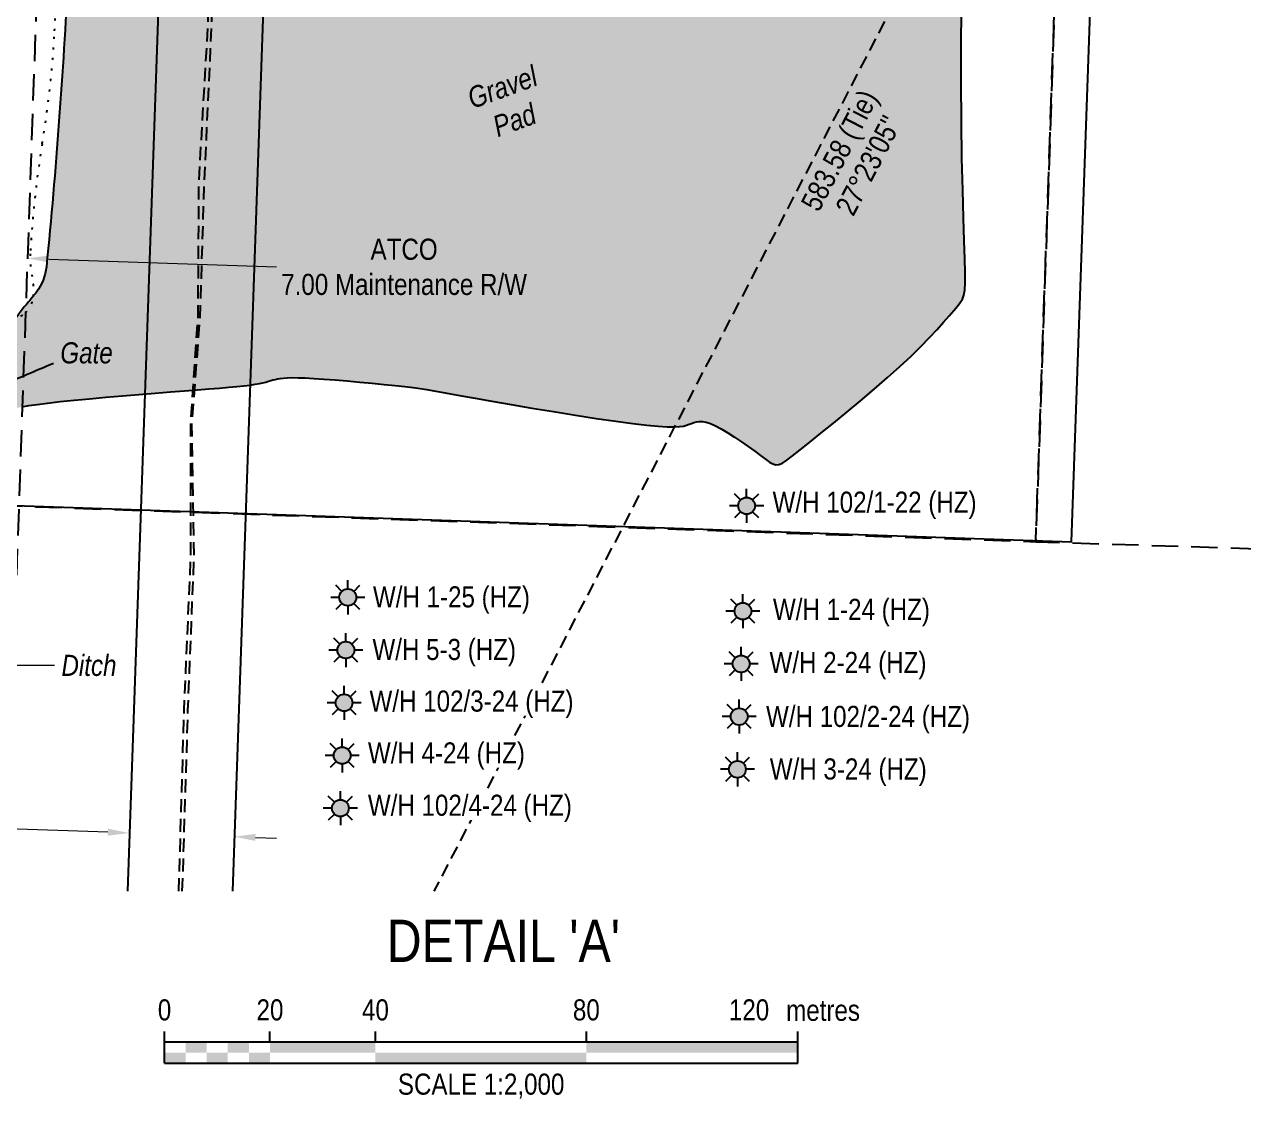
# Model space of a CAD drawing. Extents: x 338216 to 346362, y 6125251 to 6136161.
# Drawn here: x 345386 to 345964, y 6125251 to 6125760 of the extents above; entities that cross this region are included whole.
import ezdxf
from ezdxf.enums import TextEntityAlignment as Align

# ---------------------------------------------------------------- set-up
doc = ezdxf.new("R2010")
doc.units = 0
doc.header["$LTSCALE"] = 5
doc.header["$PDSIZE"] = 0.5
for name, pattern in [('foc-ACCESSROAD', [3.75, 2.5, -1.25]), ('foc-FLOWLINE', [3.75, 2.5, -1.25]), ('foc-TIELINE', [1.875, 1.25, -0.625]), ('foc-TOPO', [1, 0.2, -0.8]), ('UG_PIPE', [1.875, 1.25, -0.625])]:
    doc.linetypes.add(name, pattern=pattern)
doc.layers.get('Defpoints').update_dxf_attribs({"color": 9})
for name, color, linetype in [('AS-FENCE', 48, 'foc-FENCE'), ('AS-PIPE-UG', 44, 'UG_PIPE'), ('AS-ROADS', 254, 'Continuous'), ('C-RW', 13, 'Continuous'), ('C-WS', 13, 'foc-ACCESSROAD'), ('C-WS-S', 13, 'Continuous'), ('DETAIL-T', 7, 'Continuous'), ('F-EZE', 190, 'foc-FLOWLINE'), ('L-BD', 7, 'Continuous'), ('L-TIE', 7, 'foc-TIELINE'), ('T-GENERAL', 48, 'foc-TOPO')]:
    doc.layers.add(name, color=color, linetype=linetype)
for name, color, linetype, lineweight in [('C-RW-T', 13, 'Continuous', 9), ('C-WS-T', 13, 'Continuous', 9), ('F-EZE-T', 190, 'Continuous', 9), ('T-TEXT', 48, 'Continuous', 18)]:
    doc.layers.add(name, color=color, linetype=linetype, lineweight=lineweight)
doc.styles.add('80', font='ARIALN.TTF', dxfattribs={"height": 10})
doc.styles.add('80CG', font='ARIALN.TTF', dxfattribs={"height": 10})
doc.styles.add('80L', font='ARIALN.TTF', dxfattribs={"height": 10})
doc.styles.add('80LS', font='ARIALNI.TTF', dxfattribs={"height": 10})
doc.styles.add('foc-LtypeFont', font='ARIALN.TTF', dxfattribs={"height": 7.349999999999999})
doc.linetypes.add('foc-FENCE', pattern='A,10,-1,["X",foc-LtypeFont,S=0.2,R=0,X=-0.625,Y=-0.75],-1.239999999999999', length=12.24)
doc.dimstyles.new('Compass 5 000', dxfattribs={"dimscale": 5, "dimtxt": 9, "dimasz": 2, "dimexe": 0.2, "dimexo": 0.0625, "dimgap": 0.5, "dimtad": 0, "dimtih": 1, "dimtoh": 1, "dimzin": 0, "dimdsep": 46, "dimtxsty": '80CG', "dimcen": 0.1, "dimse1": 1, "dimse2": 1, "dimclrd": 256, "dimclrt": 256, "dimaunit": 1, "dimadec": 4, "dimazin": 0, "dimtfac": 0.06, "dimtofl": 0, "dimtmove": 0, "dimatfit": 1, "dimfxl": 0.2, "dimtolj": 1, "dimtzin": 0, "dimlwd": -1, "dimarcsym": 0})

# ---------------------------------------------------------------- blocks, each defined once
blk = doc.blocks.new('*U35')
at = {"color": 0}
for p, q in [((-150.0000000000342, 0), (-150.0000000000342, 15.00000000000273)), ((-100.0000000000232, 10.00000000000182), (-100.0000000000232, 15.00000000000273)), ((-50.00000000001134, 10.00000000000182), (-50.00000000001134, 15.00000000000273)), ((50.00000000001134, 10.00000000000182), (50.00000000001134, 15.00000000000273)), ((150.2392182250246, -2.274e-13), (150.2392182250246, 15.0000000000025)), ((-150.0000000000342, 10.00000000000182), (150.2392182250246, 10.00000000000159)), ((-150.0000000000342, 0), (150.2392182250246, -2.274e-13))]:
    blk.add_line(p, q, dxfattribs=at)
for points in [[(-140.0000000000342, 10.00000000000091), (-130.0000000000232, 10.00000000000091), (-140.0000000000342, 5), (-130.0000000000232, 5)], [(-120.0000000000342, 10.00000000000091), (-110.0000000000233, 10.00000000000091), (-120.0000000000342, 5), (-110.0000000000233, 5)], [(-100.0000000000232, 10.00000000000182), (-50.00000000001134, 10.00000000000182), (-100.0000000000232, 5.000000000000909), (-50.00000000001134, 5.000000000000909)], [(50.00000000001134, 10.00000000000182), (150.2392182250246, 10.00000000000159), (50.00000000001134, 5.000000000000909), (150.2392182250246, 5.000000000000682)], [(-150.0000000000342, 5.000000000000909), (-140.0000000000233, 5.000000000000909), (-150.0000000000342, 0), (-140.0000000000233, 0)], [(-130.0000000000342, 5.000000000000909), (-120.0000000000233, 5.000000000000909), (-130.0000000000342, 0), (-120.0000000000233, 0)], [(-110.0000000000342, 5.000000000000909), (-100.0000000000232, 5.000000000000909), (-110.0000000000342, 0), (-100.0000000000232, 0)], [(-50.00000000001134, 5.000000000000909), (50.00000000001134, 5.000000000000909), (-50.00000000001134, 0), (50.00000000001134, 0)]]:
    blk.add_solid(points, dxfattribs=at)
at = {"color": 0, "style": '80'}
blk.add_text('metres', height=10.00000000000227, dxfattribs=at).set_placement((162.2392182250246, 20.0000000000025), align=Align.CENTER)
for s, insert, char_height, attachment_point in [('0', (-150.0000000000342, 30.21145975443656), 10, 2), ('20', (-100.0000000000232, 30.21145975443656), 10, 2), ('40', (-50.00000000001134, 30.21145975443656), 10, 2), ('80', (50.00000000001134, 30.21145975443656), 10, 2), ('120', (136.6959500629242, 30.21828103683765), 10, 3), ('SCALE 1:2,000', (0.1196091124951968, -5.000000000000114), 10.00000000000227, 2)]:
    blk.add_mtext(s, dxfattribs=dict(at, insert=insert, char_height=char_height, attachment_point=attachment_point))
blk = doc.blocks.new('*D118')
at = {"layer": 'Defpoints', "color": 0, "transparency": 16777216}
for p in [(345387.9850415415, 6125649.459454433), (345363.2899233922, 6125444.966094359), (345380.806894502, 6125444.353049659)]:
    blk.add_point(p, dxfattribs=at)
at = {"layer": 'F-EZE-T', "transparency": 16777216}
for p, q in [((345360.474188827, 6125650.422256868), (345350.4803072225, 6125650.772014603)), ((345397.9789231461, 6125649.109696697), (345505.9290634164, 6125645.331745538))]:
    blk.add_line(p, q, dxfattribs=at)
for points in [[(345360.532481783, 6125652.087903803), (345360.4158958711, 6125648.756609934), (345370.4680704316, 6125650.072499133)], [(345398.037216102, 6125650.775343632), (345397.9206301902, 6125647.444049763), (345387.9850415415, 6125649.459454433)]]:
    blk.add_solid(points, dxfattribs=at)
at = {"layer": 'F-EZE-T', "transparency": 16777216, "insert": (345566.3826786961, 6125645.331745538), "char_height": 10, "attachment_point": 5, "style": '80CG'}
blk.add_mtext('\\A1;ATCO\\P7.00 Maintenance R/W', dxfattribs=at)
blk = doc.blocks.new('*D119')
at = {"layer": 'C-RW-T', "transparency": 16777216}
for p, q in [((345425.9730310061, 6125377.401213869), (345305.8416485597, 6125381.621077552)), ((345495.9080718784, 6125374.944600676), (345505.9019080263, 6125374.593546477))]:
    blk.add_line(p, q, dxfattribs=at)
for points in [[(345426.0315400392, 6125379.066853227), (345425.9145219729, 6125375.735574511), (345435.9668671539, 6125377.050159671)], [(345495.9665809115, 6125376.610240034), (345495.8495628453, 6125373.278961318), (345485.9142357306, 6125375.295654875)]]:
    blk.add_solid(points, dxfattribs=at)
at = {"layer": 'Defpoints', "color": 0, "transparency": 16777216}
for p in [(345439.2939147105, 6125471.764788524), (345489.2412832873, 6125470.010283728), (345485.9142357306, 6125375.295654875)]:
    blk.add_point(p, dxfattribs=at)
at = {"layer": 'C-RW-T', "transparency": 16777216, "insert": (345243.1199568816, 6125381.621077552), "char_height": 10, "attachment_point": 5, "style": '80CG', "bg_fill": 3, "box_fill_scale": 1.1, "bg_fill_color": 256, "bg_fill_true_color": 13158600, "bg_fill_transparency": 0}
blk.add_mtext('\\A1;CNRL\\P20.00 P/L R/W\\Pby Compass Geomatics', dxfattribs=at)
blk = doc.blocks.new('GAS')
h = blk.add_hatch(color=255)
h.dxf.hatch_style = 1
edge = h.paths.add_edge_path()
edge.add_arc((0, 0), 0.9, 0, 360)
for p, q in [((0, 0.8077887887338874), (0, 1.615577579286764)), ((-0.8077887898725749, 0), (-1.615577579628734, 0)), ((-0.5711929310346023, 0.5711929297831376), (-1.142385862069204, 1.142385861385264)), ((0.5711929310309642, 0.5711929297831376), (1.142385862065566, 1.142385861385264)), ((1.615577579625096, 0), (0.8077887898689368, 0)), ((-0.5711929310346023, -0.5711929316021271), (-1.142385862069204, -1.142385863204253)), ((0, -0.8077887905528768), (0, -1.615577581105753)), ((1.142385862065566, -1.142385863204253), (0.5711929310309642, -0.5711929316021271))]:
    blk.add_line(p, q)
blk.add_circle((0, 0), 0.8000000000000003)

msp = doc.modelspace()

# ---------------------------------------------------------------- hatches: boundary and pattern name
at = {"layer": 'AS-ROADS'}
h = msp.add_hatch(color=256, dxfattribs=at)
h.dxf.hatch_style = 1
edge = h.paths.add_edge_path()
edge.add_line((345873.6763969192, 6125895.027388918), (345915.2120747642, 6125938.536155691))
edge.add_line((345915.2120747622, 6125938.536155668), (345924.3932548376, 6125949.476523778))
edge.add_line((345924.3932548396, 6125949.476523806), (345935.8831885169, 6125959.444628512))
edge.add_line((345935.8831885171, 6125959.444628512), (345942.607723429, 6125962.645717038))
edge.add_line((345942.6077234289, 6125962.645717038), (345949.0898652208, 6125958.00526318))
edge.add_line((345949.0898652207, 6125958.005263182), (345954.5081861894, 6125954.408025648))
edge.add_line((345954.5081861893, 6125954.408025648), (345963.0065299055, 6125958.826938292))
edge.add_line((345963.0065299053, 6125958.826938292), (345957.6510902701, 6125973.938237762))
edge.add_line((345957.6510902702, 6125973.938237761), (345934.7536865547, 6125998.732305171))
edge.add_line((345934.7536865549, 6125998.73230517), (345921.6494646745, 6126014.602807298))
edge.add_line((345921.6494646726, 6126014.602807298), (345900.5087863537, 6126033.057170113))
edge.add_line((345900.5087863537, 6126033.057170084), (345878.8208493413, 6126043.647500428))
edge.add_line((345878.8208493431, 6126043.647500457), (345811.6979462316, 6126076.023224841))
edge.add_line((345811.6979462299, 6126076.023224839), (345769.8114154994, 6126093.770399475))
edge.add_line((345769.8114155012, 6126093.770399475), (345731.2634126941, 6126108.214030763))
edge.add_line((345731.2634126939, 6126108.214030762), (345674.6858597608, 6126123.497291827))
edge.add_line((345674.6858597609, 6126123.497291826), (345652.4606596464, 6126128.44011236))
edge.add_line((345652.4606596462, 6126128.44011236), (345613.3628992472, 6126131.951064251))
edge.add_line((345613.3628992458, 6126131.951064254), (345578.8531158434, 6126124.586811417))
edge.add_line((345578.8531158448, 6126124.586811417), (345556.7828474158, 6126115.375872849))
edge.add_line((345556.7828474159, 6126115.375872849), (345544.8156241923, 6126096.40673702))
edge.add_line((345544.8156241922, 6126096.406737021), (345506.754906524, 6126097.491258813))
edge.add_line((345506.7549065238, 6126097.491258816), (345443.4813865139, 6126099.332322475))
edge.add_line((345443.4813865122, 6126099.332322474), (345435.6465883772, 6126099.449061617))
edge.add_line((345435.6465883775, 6126099.449061619), (345430.3006975133, 6126099.412070271))
edge.add_line((345430.3006975148, 6126099.412070269), (345426.835100393, 6126099.243794605))
edge.add_line((345426.835100393, 6126099.243794604), (345424.6411834753, 6126098.966681047))
edge.add_line((345424.6411834755, 6126098.966681049), (345423.1103332382, 6126098.603175852))
edge.add_line((345423.110333238, 6126098.603175851), (345421.7376894459, 6126098.135399749))
edge.add_line((345421.737689446, 6126098.13539975), (345420.4334050571, 6126097.384171447))
edge.add_line((345420.4334050571, 6126097.384171447), (345419.2113863267, 6126096.129983919))
edge.add_line((345419.2113863252, 6126096.129983921), (345418.0855395112, 6126094.153330245))
edge.add_line((345418.0855395112, 6126094.153330216), (345417.0697708635, 6126091.234703566))
edge.add_line((345417.0697708649, 6126091.234703594), (345416.177986645, 6126087.15459694))
edge.add_line((345416.1779866434, 6126087.154596912), (345415.4240931077, 6126081.693503408))
edge.add_line((345415.4240931076, 6126081.693503433), (345414.8219965058, 6126074.631916023))
edge.add_line((345414.8219965079, 6126074.631915994), (345414.3767782244, 6126065.862686322))
edge.add_line((345414.3767782241, 6126065.862686349), (345414.0582201508, 6126055.728099642))
edge.add_line((345414.058220151, 6126055.728099643), (345413.9049166301, 6126048.395991147))
edge.add_line((345413.9049166281, 6126048.395991149), (345413.5264171266, 6126039.616781048))
edge.add_line((345413.5264171269, 6126039.616781047), (345413.0070166835, 6126032.540716059))
edge.add_line((345413.0070166832, 6126032.540716061), (345412.3363710632, 6126027.052420385))
edge.add_line((345412.3363710652, 6126027.052420384), (345411.5098757716, 6126022.922513902))
edge.add_line((345411.5098757716, 6126022.922513903), (345410.5229263111, 6126019.921616718))
edge.add_line((345410.5229263093, 6126019.921616719), (345409.370918189, 6126017.820348741))
edge.add_line((345409.3709181907, 6126017.820348737), (345408.0492469131, 6126016.38933007))
edge.add_line((345408.0492469114, 6126016.389330072), (345406.5533079823, 6126015.39918074))
edge.add_line((345406.5533079837, 6126015.399180738), (345404.8784969153, 6126014.620520748))
edge.add_line((345404.8784969155, 6126014.620520751), (345403.0270654896, 6126013.866040054))
edge.add_line((345403.0270654895, 6126013.866040056), (345401.0286906484, 6126013.116708287))
edge.add_line((345401.0286906483, 6126013.116708259), (345398.9199056023, 6126012.395564981))
edge.add_line((345398.9199056025, 6126012.395565008), (345396.737243576, 6126011.725649741))
edge.add_line((345396.7372435758, 6126011.725649743), (345394.5172377825, 6126011.130002153))
edge.add_line((345394.5172377828, 6126011.130002149), (345392.2964214405, 6126010.631661738))
edge.add_line((345392.2964214404, 6126010.631661738), (345390.1113277709, 6126010.25366797))
edge.add_line((345390.1113277691, 6126010.253667968), (345387.9984899907, 6126010.019060535))
edge.add_line((345387.9984899923, 6126010.019060535), (345385.9712301582, 6126009.966950202))
edge.add_line((345385.9712301582, 6126009.966950203), (345383.9500256987, 6126010.200732809))
edge.add_line((345383.9500256988, 6126010.200732808), (345381.8321428769, 6126010.839875436))
edge.add_line((345381.8321428767, 6126010.839875437), (345379.5148479583, 6126012.003845178))
edge.add_line((345379.5148479585, 6126012.003845177), (345376.8954072089, 6126013.812109114))
edge.add_line((345376.8954072089, 6126013.812109116), (345373.8710868957, 6126016.384134312))
edge.add_line((345373.8710868956, 6126016.384134311), (345370.3391532796, 6126019.839387943))
edge.add_line((345370.3391532796, 6126019.839387921), (345366.1968726256, 6126024.297337024))
edge.add_line((345366.1968726258, 6126024.297337045), (345363.5381151683, 6125955.823639998))
edge.add_arc((345388.1876423241, 6125942.244563452), 28.14232593237069, 129.3738902686142, 151.1502516331208, ccw=False)
edge.add_arc((345379.4744362793, 6125952.862055073), 14.40729451919454, 98.75877578862003, 129.3738902575896, ccw=False)
edge.add_arc((345389.8507771724, 6125885.514495453), 82.54951518400809, 94.68808614363081, 98.75877581497429, ccw=False)
edge.add_arc((345387.7203644771, 6125911.493354752), 56.4834493363667, 89.76647511593802, 94.68808611464073, ccw=False)
edge.add_arc((345387.7089334455, 6125908.688742034), 59.28808535009809, 81.30475218344372, 89.76647512639278, ccw=False)
edge.add_arc((345394.434124319, 6125952.662453758), 14.80308208997236, 64.32378045910917, 81.30475219584969, ccw=False)
edge.add_arc((345398.7412926009, 6125961.621602491), 4.862355525866417, 28.09001153730759, 64.32378045225772, ccw=False)
edge.add_arc((345354.6914134506, 6125938.111025228), 54.79369935134602, 17.460008604441384, 28.090011536353984, ccw=False)
edge.add_arc((345332.4539131187, 6125931.116628951), 78.10524156344276, 0.0016774969262201012, 17.46000860672069, ccw=False)
edge.add_arc((342391.6336238852, 6125931.030528019), 3018.925532059764, -2.7958757339526983, 0.0016774978798821394, ccw=False)
edge.add_arc((342658.6168768041, 6125917.992132417), 2751.624097160811, 354.3193565192775, 357.2041242660946, ccw=False)
edge.add_arc((345373.1372106362, 6125647.973147998), 23.70714557730125, 322.8496497650582, 354.3193565195748, ccw=False)
edge.add_arc((345311.7884384947, 6125694.455664839), 100.6765954608167, 319.00508436667917, 322.8496497598428, ccw=False)
edge.add_arc((345455.9416112945, 6125569.167680178), 90.31349938366914, 139.005084369002, 143.0643230442904)
edge.add_arc((345440.0613651105, 6125581.106376198), 70.44607173150139, 143.0643230456817, 146.4062747520131)
edge.add_arc((345255.3525065638, 6125703.797492789), 151.2980883178638, 324.12604206422964, 326.4062747540928, ccw=False)
edge.add_arc((345362.3920403228, 6125626.387913211), 19.20075754275754, 282.20935983612924, 324.12604206335783, ccw=False)
edge.add_arc((345359.7579766038, 6125638.561312266), 31.65587441273596, 249.8593518764936, 282.20935983664214, ccw=False)
edge.add_line((345348.8580409786, 6125608.841187969), (345349.190157417, 6125561.983583699))
edge.add_line((345349.1901574168, 6125561.983583699), (345352.6303514844, 6125562.61796171))
edge.add_line((345352.6303514844, 6125562.617961708), (345355.2287667897, 6125563.13218132))
edge.add_line((345355.2287667898, 6125563.132181319), (345357.1194827835, 6125563.557967263))
edge.add_line((345357.1194827838, 6125563.557967263), (345358.436578913, 6125563.927044081))
edge.add_line((345358.436578913, 6125563.927044081), (345359.3141346247, 6125564.271136451))
edge.add_line((345359.3141346243, 6125564.271136451), (345359.8862293735, 6125564.621969003))
edge.add_line((345359.8862293738, 6125564.621969008), (345360.2869426077, 6125565.011266388))
edge.add_line((345360.2869426078, 6125565.011266368), (345360.6503537753, 6125565.470753247))
edge.add_line((345360.6503537754, 6125565.470753239), (345361.3539777882, 6125566.361499202))
edge.add_line((345361.3539777882, 6125566.36149923), (345362.5849320153, 6125567.771192476))
edge.add_line((345362.5849320151, 6125567.771192476), (345364.1261262833, 6125569.337411054))
edge.add_line((345364.1261262831, 6125569.337411053), (345365.9252596515, 6125570.909970731))
edge.add_line((345365.9252596517, 6125570.909970731), (345367.9044289002, 6125572.331443385))
edge.add_line((345367.9044289002, 6125572.331443385), (345370.1245028458, 6125573.649151621))
edge.add_line((345370.1245028456, 6125573.64915162), (345372.5028544575, 6125574.856455095))
edge.add_line((345372.5028544575, 6125574.856455094), (345375.1133620627, 6125576.031066091))
edge.add_line((345375.113362063, 6125576.031066065), (345377.9070678895, 6125577.170814915))
edge.add_line((345377.9070678877, 6125577.170814945), (345380.3107492056, 6125577.914166532))
edge.add_line((345380.3107492073, 6125577.914166532), (345382.4554668838, 6125578.462737722))
edge.add_line((345382.4554668841, 6125578.462737723), (345385.1143644588, 6125579.023144854))
edge.add_line((345385.1143644588, 6125579.023144853), (345388.4098443259, 6125579.600759024))
edge.add_line((345388.4098443259, 6125579.600758994), (345392.4643088793, 6125580.200951299))
edge.add_line((345392.4643088775, 6125580.200951329), (345397.400160513, 6125580.829092862))
edge.add_line((345397.4001605147, 6125580.829092859), (345403.2857228249, 6125581.4878))
edge.add_line((345403.2857228249, 6125581.487799974), (345409.9730042105, 6125582.168670175))
edge.add_line((345409.9730042102, 6125582.168670198), (345417.2599342839, 6125582.860546329))
edge.add_line((345417.2599342838, 6125582.860546333), (345424.9444426441, 6125583.552271063))
edge.add_line((345424.9444426441, 6125583.552271063), (345432.8244588937, 6125584.232687195))
edge.add_line((345432.8244588923, 6125584.232687193), (345440.6979126445, 6125584.890637464))
edge.add_line((345440.6979126463, 6125584.890637447), (345448.3627334973, 6125585.514964717))
edge.add_line((345448.3627334974, 6125585.514964734), (345455.6168510534, 6125586.094511686))
edge.add_line((345455.6168510516, 6125586.094511686), (345462.2947777812, 6125586.621259994))
edge.add_line((345462.2947777829, 6125586.621259994), (345468.3773575883, 6125587.099746515))
edge.add_line((345468.3773575884, 6125587.099746513), (345473.8820172353, 6125587.537647084))
edge.add_line((345473.8820172353, 6125587.537647086), (345478.8261834881, 6125587.94263741))
edge.add_line((345478.8261834881, 6125587.942637409), (345483.2272831119, 6125588.322393498))
edge.add_line((345483.2272831118, 6125588.322393497), (345487.1027428717, 6125588.684590871))
edge.add_line((345487.1027428719, 6125588.684590871), (345490.4699895347, 6125589.036905468))
edge.add_line((345490.4699895343, 6125589.036905468), (345493.346449859, 6125589.387013034))
edge.add_line((345493.3464498594, 6125589.387013037), (345495.7581907574, 6125589.740666339))
edge.add_line((345495.7581907574, 6125589.740666339), (345497.7658396953, 6125590.095926054))
edge.add_line((345497.7658396953, 6125590.095926056), (345499.4386642745, 6125590.448929987))
edge.add_line((345499.4386642743, 6125590.448929986), (345500.8459321015, 6125590.795815668))
edge.add_line((345500.8459321015, 6125590.795815667), (345502.0569107883, 6125591.132720946))
edge.add_line((345502.0569107885, 6125591.132720946), (345504.1470379031, 6125591.755662198))
edge.add_line((345504.1470379031, 6125591.755662197), (345505.8395696086, 6125592.218527897))
edge.add_line((345505.8395696084, 6125592.218527898), (345507.6130377412, 6125592.523622438))
edge.add_line((345507.6130377411, 6125592.523622437), (345509.1512618418, 6125592.69878601))
edge.add_line((345509.1512618418, 6125592.698785982), (345511.0257800287, 6125592.817274831))
edge.add_line((345511.0257800289, 6125592.817274832), (345513.3217632271, 6125592.868673749))
edge.add_line((345513.3217632268, 6125592.868673776), (345516.1243823774, 6125592.842567841))
edge.add_line((345516.1243823775, 6125592.842567842), (345519.5188084115, 6125592.728541882))
edge.add_line((345519.5188084114, 6125592.728541882), (345523.5902122647, 6125592.516180987))
edge.add_line((345523.5902122648, 6125592.516180987), (345528.3768882159, 6125592.200127838))
edge.add_line((345528.3768882158, 6125592.200127837), (345533.7296239741, 6125591.795256179))
edge.add_line((345533.7296239741, 6125591.795256177), (345539.4523305833, 6125591.321497886))
edge.add_line((345539.4523305833, 6125591.321497887), (345545.3489191016, 6125590.798784444))
edge.add_line((345545.3489190998, 6125590.798784447), (345551.2233005799, 6125590.247047536))
edge.add_line((345551.2233005818, 6125590.247047536), (345556.8793860744, 6125589.686218887))
edge.add_line((345556.8793860744, 6125589.686218888), (345562.1210866244, 6125589.136230055))
edge.add_line((345562.1210866244, 6125589.136230054), (345566.7523132983, 6125588.61701272))
edge.add_line((345566.7523132981, 6125588.61701272), (345570.6586454659, 6125588.138986806))
edge.add_line((345570.658645466, 6125588.138986806), (345574.0523358205, 6125587.674525353))
edge.add_line((345574.0523358187, 6125587.674525355), (345577.2273053825, 6125587.18648964))
edge.add_line((345577.2273053841, 6125587.18648964), (345580.4774751766, 6125586.637741043))
edge.add_line((345580.4774751753, 6125586.637741042), (345584.096766212, 6125585.991140873))
edge.add_line((345584.0967662138, 6125585.991140873), (345588.3790995109, 6125585.209550384))
edge.add_line((345588.3790995109, 6125585.209550386), (345593.6183960904, 6125584.255830919))
edge.add_line((345593.6183960903, 6125584.255830919), (345600.1085769747, 6125583.09284379))
edge.add_line((345600.1085769749, 6125583.092843789), (345608.0312153151, 6125581.701611088))
edge.add_line((345608.031215315, 6125581.701611063), (345617.1184928066, 6125580.13579828))
edge.add_line((345617.1184928066, 6125580.135798305), (345626.9902432742, 6125578.467231539))
edge.add_line((345626.9902432724, 6125578.467231541), (345637.2663005446, 6125576.767737032))
edge.add_line((345637.2663005463, 6125576.767736998), (345647.5664984551, 6125575.109140941))
edge.add_line((345647.5664984551, 6125575.109140971), (345657.5106708274, 6125573.563269579))
edge.add_line((345657.5106708272, 6125573.56326958), (345666.7186514912, 6125572.201949033))
edge.add_line((345666.7186514913, 6125572.201949032), (345674.8102742758, 6125571.097005533))
edge.add_line((345674.810274276, 6125571.097005507), (345681.4986453477, 6125570.301992973))
edge.add_line((345681.4986453477, 6125570.301993), (345686.8699602136, 6125569.797376093))
edge.add_line((345686.8699602136, 6125569.797376093), (345691.1036867194, 6125569.545347151))
edge.add_line((345691.1036867193, 6125569.54534714), (345694.3792927222, 6125569.50809859))
edge.add_line((345694.3792927223, 6125569.508098603), (345696.8762460555, 6125569.64782281))
edge.add_line((345696.8762460554, 6125569.64782281), (345698.7740145765, 6125569.926712053))
edge.add_line((345698.7740145765, 6125569.926712044), (345700.252066122, 6125570.306958857))
edge.add_line((345700.2520661218, 6125570.306958867), (345701.4898685526, 6125570.750755433))
edge.add_line((345701.4898685527, 6125570.750755433), (345703.5304807649, 6125571.57219754))
edge.add_line((345703.5304807651, 6125571.572197539), (345705.7180170806, 6125572.176797805))
edge.add_line((345705.7180170789, 6125572.176797805), (345707.8449207966, 6125572.122118227))
edge.add_line((345707.844920798, 6125572.122118229), (345709.5816101496, 6125571.805560512))
edge.add_line((345709.5816101496, 6125571.805560512), (345711.6109851708, 6125571.15035029))
edge.add_line((345711.6109851709, 6125571.15035029), (345713.9919570152, 6125570.095755091))
edge.add_line((345713.991957015, 6125570.095755094), (345716.7540805416, 6125568.60886243))
edge.add_line((345716.7540805415, 6125568.608862428), (345719.8094854403, 6125566.768038956))
edge.add_line((345719.8094854403, 6125566.768038957), (345723.0409450963, 6125564.679471166))
edge.add_line((345723.0409450964, 6125564.679471165), (345726.331232904, 6125562.44934571))
edge.add_line((345726.3312329041, 6125562.449345708), (345729.5631222504, 6125560.183849202))
edge.add_line((345729.5631222486, 6125560.183849204), (345732.6193865253, 6125557.989168171))
edge.add_line((345732.6193865269, 6125557.989168171), (345735.3827991159, 6125555.971489121))
edge.add_line((345735.382799116, 6125555.971489118), (345737.7361334151, 6125554.236998662))
edge.add_line((345737.7361334151, 6125554.236998634), (345739.6137521858, 6125552.882894848))
edge.add_line((345739.6137521859, 6125552.882894877), (345741.1563757051, 6125551.970422172))
edge.add_line((345741.1563757051, 6125551.970422158), (345742.5563136137, 6125551.551836375))
edge.add_line((345742.5563136135, 6125551.551836388), (345744.0058755688, 6125551.679393407))
edge.add_line((345744.0058755673, 6125551.67939341), (345745.6973712154, 6125552.405349109))
edge.add_line((345745.6973712153, 6125552.405349109), (345747.8231102056, 6125553.781959416))
edge.add_line((345747.8231102056, 6125553.781959414), (345750.5754021872, 6125555.861480081))
edge.add_line((345750.5754021872, 6125555.861480081), (345754.1465568138, 6125558.696167117))
edge.add_line((345754.1465568155, 6125558.696167116), (345758.6627476279, 6125562.305703884))
edge.add_line((345758.6627476278, 6125562.305703885), (345763.9856038169, 6125566.579484119))
edge.add_line((345763.9856038169, 6125566.579484119), (345769.9106184513, 6125571.374329062))
edge.add_line((345769.9106184515, 6125571.374329064), (345776.2332846203, 6125576.547059854))
edge.add_line((345776.2332846203, 6125576.547059854), (345782.7490953984, 6125581.954497751))
edge.add_line((345782.7490953984, 6125581.954497733), (345789.2535438642, 6125587.45346405))
edge.add_line((345789.2535438644, 6125587.453464068), (345795.542123108, 6125592.900779939))
edge.add_line((345795.5421231079, 6125592.900779939), (345801.410326196, 6125598.153266632))
edge.add_line((345801.4103261958, 6125598.153266632), (345806.6927014089, 6125603.088870867))
edge.add_line((345806.6927014092, 6125603.088870867), (345811.3800177838, 6125607.670041366))
edge.add_line((345811.3800177834, 6125607.670041339), (345815.50209955, 6125611.880352321))
edge.add_line((345815.5020995484, 6125611.880352348), (345819.0887709438, 6125615.703377998))
edge.add_line((345819.088770944, 6125615.703377992), (345822.1698561895, 6125619.122692544))
edge.add_line((345822.1698561907, 6125619.122692522), (345824.7751795274, 6125622.121870184))
edge.add_line((345824.7751795274, 6125622.121870212), (345826.934565176, 6125624.684485234))
edge.add_line((345826.9345651746, 6125624.684485234), (345828.6778373737, 6125626.794111707))
edge.add_line((345828.6778373754, 6125626.794111709), (345830.0362274208, 6125628.497426253))
edge.add_line((345830.0362274207, 6125628.497426253), (345831.0465948589, 6125630.093514104))
edge.add_line((345831.0465948593, 6125630.093514104), (345831.747206312, 6125631.944563041))
edge.add_line((345831.747206312, 6125631.944563041), (345832.1763283935, 6125634.412760709))
edge.add_line((345832.1763283932, 6125634.412760706), (345832.3722277248, 6125637.860294629))
edge.add_line((345832.3722277248, 6125637.860294631), (345832.3731709238, 6125642.649352585))
edge.add_line((345832.3731709241, 6125642.649352585), (345832.2174246018, 6125649.142122218))
edge.add_line((345832.2174246015, 6125649.142122189), (345831.9432553831, 6125657.700791021))
edge.add_line((345831.9432553831, 6125657.70079105), (345831.591359078, 6125668.597945551))
edge.add_line((345831.5913590764, 6125668.597945551), (345831.2121483089, 6125681.747767022))
edge.add_line((345831.2121483106, 6125681.747767023), (345830.8584648974, 6125696.974835473))
edge.add_line((345830.8584648974, 6125696.974835463), (345830.5831506569, 6125714.103730878))
edge.add_line((345830.5831506551, 6125714.103730889), (345830.4390474084, 6125732.959033144))
edge.add_line((345830.43904741, 6125732.959033144), (345830.4789969682, 6125753.365322509))
edge.add_line((345830.4789969665, 6125753.365322507), (345830.7558411601, 6125775.147178732))
edge.add_line((345830.7558411618, 6125775.147178731), (345831.3224217932, 6125798.129181972))
edge.add_line((345831.3224217931, 6125798.129181971), (345837.3042061156, 6125841.029356973))
edge.add_line((345837.3042061158, 6125841.029356976), (345873.6763969192, 6125895.027388922))

# ---------------------------------------------------------------- linework, layer by layer
at = {"layer": 'AS-FENCE', "flags": 128}
msp.add_lwpolyline([(345373.9309533463, 6125573.568944599), (345373.9284538961, 6125572.726629856), (345372.5287617423, 6125532.637946895), (345882.8115309855, 6125514.981830153), (345893.9394207065, 6125833.576771501), (345913.8148489579, 6125851.607582095), (345947.9822833145, 6125858.58450572), (345992.3202331262, 6125880.834694814), (345994.3743274027, 6125902.600097667)], dxfattribs=at)
at = {"layer": 'AS-PIPE-UG', "flags": 128}
for points in [[(345459.5769510748, 6125349.397076456), (345459.8020669943, 6125356.47669151), (345462.12655575, 6125435.194378473), (345465.3208532023, 6125508.840680819), (345465.2383713424, 6125571.754343697), (345468.7326028269, 6125621.615877228), (345469.132514871, 6125685.724277337), (345473.4840577996, 6125760.602808676), (345476.6483618454, 6125856.43673112), (345481.349827813, 6125971.144002583), (345484.0767280626, 6126058.049888651), (345486.1587701442, 6126075.958449867), (345492.7923111715, 6126079.837596692), (345580.800454807, 6126072.004319555), (345600.2236828941, 6126071.481934431), (345600.2036872922, 6126071.459439366)], [(345461.2391616786, 6125349.397076456), (345461.5466832861, 6125357.388990849), (345463.9336582989, 6125435.201876817), (345466.8305211675, 6125507.870894118), (345465.7932493035, 6125570.677080622), (345469.6748955782, 6125621.408422852), (345471.6894525022, 6125684.407067043), (345475.1686872851, 6125759.875468645), (345478.4579638468, 6125857.866416669), (345485.4114345124, 6126004.94656811), (345486.0512937823, 6126056.872647573), (345488.0533534501, 6126076.293376203), (345529.4142566026, 6126073.586471561), (345599.6338126293, 6126070.264702147), (345603.2355204755, 6126070.319690052)]]:
    msp.add_lwpolyline(points, dxfattribs=at)
at = {"layer": 'AS-ROADS', "flags": 128}
msp.add_lwpolyline([(345363.6081315337, 6125955.543114559, -0.09530428798118205), (345370.4032803832, 6125963.716894981, -0.1343839282625662), (345377.3475578328, 6125966.818324697, -0.01776360300133459), (345383.1696067447, 6125967.504672128, -0.02147785946810813), (345388.0152116073, 6125967.69313229, -0.03693803618717698), (345396.7347538745, 6125967.012342955, -0.07422935353383996), (345400.9098755751, 6125965.721066014, -0.1594302062198069), (345403.0922223359, 6125963.628774878, -0.04641542736946998), (345407.0210314975, 6125954.271084316, -0.0763240286788007), (345410.6188122826, 6125930.843832744, -0.01220723508690422), (345407.0260303981, 6125783.531136578, -0.01258783857154322), (345396.7906366597, 6125645.414340876, -0.1381820520284111), (345392.0968139056, 6125633.446645916, -0.01677665253742031), (345387.8405680251, 6125628.204222213, 0.01771362228542139), (345383.8186345947, 6125623.231392643, 0.01458305729726524), (345381.4471515174, 6125619.877647782, -0.00994971832118584), (345378.0174105039, 6125614.930718292, -0.1849630384671571), (345366.522076647, 6125607.417634235, -0.1420985338687058), (345348.931291364, 6125608.637102751)], format="xyb", dxfattribs=at)
at = {"layer": 'AS-ROADS'}
msp.add_lwpolyline([(345385.1143644588, 6125579.023144908), (345388.4098443259, 6125579.600759076), (345392.4643088775, 6125580.20095141), (345397.4001605147, 6125580.829092913), (345403.2857228249, 6125581.487800056), (345409.9730042102, 6125582.168670253), (345417.2599342838, 6125582.860546387), (345424.9444426441, 6125583.552271118), (345432.8244588923, 6125584.232687248), (345440.6979126463, 6125584.89063752), (345448.3627334974, 6125585.514964789), (345455.6168510516, 6125586.094511741), (345462.2947777829, 6125586.621260076), (345468.3773575884, 6125587.099746568), (345473.8820172353, 6125587.53764714), (345478.8261834881, 6125587.942637464), (345483.2272831118, 6125588.322393551), (345487.1027428719, 6125588.684590925), (345490.4699895343, 6125589.036905522), (345493.3464498594, 6125589.387013092), (345495.7581907574, 6125589.740666394), (345497.7658396953, 6125590.095926111), (345499.4386642743, 6125590.44893004), (345500.8459321015, 6125590.795815722), (345502.0569107885, 6125591.132721), (345503.1408679405, 6125591.455783471), (345504.1670711588, 6125591.761140854), (345505.2047880557, 6125592.044930848), (345506.3259367927, 6125592.302199021), (345507.6130377411, 6125592.523622491), (345509.1512618418, 6125592.698786064), (345511.0257800289, 6125592.817274914), (345513.3217632268, 6125592.868673831), (345516.1243823775, 6125592.842567896), (345519.5188084114, 6125592.728541937), (345523.5902122648, 6125592.516181041), (345528.3768882158, 6125592.200127892), (345533.7296239741, 6125591.795256232), (345539.4523305833, 6125591.321497941), (345545.3489190998, 6125590.798784502), (345551.2233005818, 6125590.24704759), (345556.8793860744, 6125589.686218943), (345562.1210866244, 6125589.136230109), (345566.7523132981, 6125588.617012802), (345570.658645466, 6125588.138986861), (345574.0523358187, 6125587.674525437), (345577.2273053841, 6125587.186489695), (345580.4774751753, 6125586.637741096), (345584.0967662138, 6125585.991140928), (345588.3790995109, 6125585.209550441), (345593.6183960903, 6125584.255830973), (345600.1085769749, 6125583.092843844), (345608.031215315, 6125581.701611145), (345617.1184928066, 6125580.13579836), (345626.9902432724, 6125578.467231596), (345637.2663005463, 6125576.76773708), (345647.5664984551, 6125575.109141025), (345657.5106708272, 6125573.563269635), (345666.7186514913, 6125572.201949087), (345674.810274276, 6125571.097005589), (345681.4986453477, 6125570.301993055), (345686.8699602136, 6125569.797376147), (345691.1036867193, 6125569.545347206), (345694.3792927223, 6125569.508098658), (345696.8762460554, 6125569.647822865), (345698.7740145765, 6125569.926712106), (345700.2520661218, 6125570.306958921), (345701.4898685527, 6125570.750755488), (345702.6467969216, 6125571.21647341), (345703.8018551767, 6125571.647201169), (345705.0139544677, 6125571.982206146), (345706.3420059567, 6125572.160756022), (345707.844920798, 6125572.122118284), (345709.5816101496, 6125571.805560566), (345711.6109851709, 6125571.150350344), (345713.991957015, 6125570.095755176), (345716.7540805415, 6125568.608862483), (345719.8094854403, 6125566.768039012), (345723.0409450964, 6125564.67947122), (345726.3312329041, 6125562.449345763), (345729.5631222486, 6125560.183849259), (345732.6193865269, 6125557.989168226), (345735.382799116, 6125555.971489173), (345737.7361334151, 6125554.236998716), (345739.6137521859, 6125552.882894931), (345741.1563757051, 6125551.970422226), (345742.5563136135, 6125551.551836443), (345744.0058755673, 6125551.679393465), (345745.6973712153, 6125552.405349164), (345747.8231102056, 6125553.781959469), (345750.5754021872, 6125555.861480135), (345754.1465568155, 6125558.696167172), (345758.6627476278, 6125562.30570394), (345763.9856038169, 6125566.579484174), (345769.9106184515, 6125571.374329118), (345776.2332846203, 6125576.547059909), (345782.7490953984, 6125581.954497806), (345789.2535438644, 6125587.453464122), (345795.5421231079, 6125592.900779994), (345801.4103261958, 6125598.153266686), (345806.6927014092, 6125603.088870922), (345811.3800177834, 6125607.67004142), (345815.5020995484, 6125611.880352403), (345819.088770944, 6125615.703378046), (345822.1698561907, 6125619.122692604), (345824.7751795274, 6125622.121870266), (345826.9345651746, 6125624.684485289), (345828.6778373754, 6125626.794111764), (345830.0362274207, 6125628.497426308), (345831.0465948593, 6125630.093514159), (345831.747206312, 6125631.944563095), (345832.1763283932, 6125634.41276076), (345832.3722277248, 6125637.860294686), (345832.3731709241, 6125642.649352639), (345832.2174246015, 6125649.142122271), (345831.9432553831, 6125657.700791104), (345831.5913590764, 6125668.597945606), (345831.2121483106, 6125681.747767077), (345830.8584648974, 6125696.974835526), (345830.5831506551, 6125714.103730943), (345830.43904741, 6125732.959033198), (345830.4789969665, 6125753.365322562), (345830.7558411618, 6125775.147178786)], dxfattribs=at)
at = {"layer": 'C-RW'}
for points in [[(345435.3509495195, 6125349.397076456), (345462.2534311738, 6126120.090194262), (345517.7929636106, 6126118.14724883)], [(345589.5119635529, 6126096.605733525), (345646.7934404179, 6126094.601849473), (345645.0461251748, 6126044.654449943), (345509.3006024961, 6126049.403250308), (345484.9774892644, 6125349.397076456)]]:
    msp.add_lwpolyline(points, dxfattribs=at)
at = {"layer": 'C-WS', "flags": 128}
msp.add_lwpolyline([(346136.8292180986, 6126189.88586342), (345889.3897093319, 6126187.239238047), (345888.5901159822, 6126164.419864529), (345865.8376201311, 6125515.092676496), (345865.8376201311, 6125515.092676496), (346136.8292180986, 6125506.592761802)], dxfattribs=at)
msp.add_lwpolyline([(345389.1276110185, 6126181.915146019), (345373.353580333, 6125732.376516892), (345366.3564968631, 6125532.587192637), (345865.837589642, 6125515.091546127), (345888.5901159822, 6126164.419864528), (345738.7482160353, 6126169.670339027)], close=True, dxfattribs=at)
at = {"layer": 'F-EZE', "flags": 128}
msp.add_lwpolyline([(345377.4837025785, 6125349.397076456), (345401.1533976381, 6126025.728441968), (345441.360917793, 6126024.318414835), (345442.0615527342, 6126044.297316582), (345384.3710656655, 6126046.320449383), (345359.9807082809, 6125349.397076456)], dxfattribs=at)
at = {"layer": 'L-TIE', "flags": 128}
msp.add_lwpolyline([(345910.5639890504, 6125986.505657874), (345580.5406217373, 6125349.397076456)], dxfattribs=at)
at = {"layer": 'T-GENERAL'}
msp.add_lwpolyline([(345384.1961956265, 6125962.505902499, -0.1113837615088497), (345389.1284247249, 6125963.241116332, -0.07248572512307298), (345396.5559772364, 6125961.591103699, -0.0698873614944655), (345403.1653656256, 6125957.955761456, -0.1449301665350529), (345405.3740378059, 6125954.99255497, -0.08853788852204808), (345406.9169360027, 6125946.319669561, -0.009564187596294082), (345405.3240488003, 6125865.414756564, -0.0009543488823785985), (345401.9332943321, 6125782.195555799, -0.003175086736088675), (345400.7075641423, 6125757.191059111, -0.02705462443485986), (345394.8372183567, 6125703.759317392, 0.02769787060303245), (345389.1701016728, 6125651.559291599, 0.06742510959657255), (345390.0568927915, 6125640.753945837, -0.07743890765175443), (345390.642277885, 6125631.31874326, -0.1815008725681456), (345386.9593029623, 6125623.727358558, -0.2013107262370814), (345379.794663689, 6125621.008510867, -0.1434466827106043)], format="xyb", dxfattribs=at)

# ---------------------------------------------------------------- block references
at = {"layer": 'C-WS-S', "xscale": 4.998900549999945, "yscale": 4.998900549999945, "zscale": 4.998900549999945}
for p in [(345728.7653654284, 6125532.124996813), (345539.6709392829, 6125488.728887056), (345727.0147388607, 6125482.166674893), (345538.7956259989, 6125463.749726102), (345726.1394255769, 6125457.187513942), (345537.9203127149, 6125438.770565154), (345725.2641122929, 6125432.20835299), (345537.0449994312, 6125413.791404193), (345724.388606137, 6125407.223687913), (345536.1696861472, 6125388.812243227)]:
    msp.add_blockref('GAS', p, dxfattribs=at)
at = {"layer": 'DETAIL-T', "xscale": 0.99978011, "yscale": 0.99978011, "zscale": 0.99978011}
msp.add_blockref('*U35', (345602.7861111687, 6125267.98923961), dxfattribs=at)

# ---------------------------------------------------------------- texts
at = {"layer": 'C-WS-T', "char_height": 9.995598584417534, "attachment_point": 1, "style": '80L'}
for s, width, insert in [('W/H 102/1-22 (HZ)', 96.16412005457025, (345741.0725326319, 6125538.854328205)), ('W/H 1-24 (HZ)', 73.85852660300135, (345741.2462119561, 6125488.045861773)), ('W/H 2-24 (HZ)', 73.85852660300135, (345739.6194451274, 6125462.891788919)), ('W/H 102/2-24 (HZ)', 96.16412005457025, (345737.960127425, 6125437.298648556)), ('W/H 3-24 (HZ)', 73.85852660300135, (345739.7495114169, 6125412.381313857))]:
    msp.add_mtext_dynamic_manual_height_columns(s, width=width, gutter_width=50, heights=[0], dxfattribs=dict(at, insert=insert))
at = {"layer": 'DETAIL-T', "color": 3, "insert": (345613.4430879358, 6125325.924227544), "char_height": 19.99560219999974, "width": 223.8087996853464, "attachment_point": 5, "style": '80CG'}
msp.add_mtext("DETAIL 'A'", dxfattribs=at)
at = {"layer": 'L-BD', "style": '80L'}
for s, p in [('583.58 (Tie)', (345773.8236167413, 6125700.050139892)), ("27°23'05''", (345786.4740074562, 6125693.497215195))]:
    msp.add_text(s, height=9.997801099999904, rotation=62.61580000000807, dxfattribs=at).set_placement(p, align=Align.MIDDLE)
at = {"layer": 'T-TEXT', "style": '80LS'}
msp.add_text('Gate', height=9.995590686155, dxfattribs=at).set_placement((345415.8457393133, 6125604.634141918), align=Align.MIDDLE_CENTER)
at = {"layer": 'T-TEXT', "insert": (345611.2497909683, 6125735.337237795), "char_height": 9.995590686155001, "width": 35.68603223994061, "attachment_point": 2, "rotation": 19.999999999999947, "style": '80LS'}
msp.add_mtext('Gravel\\PPad', dxfattribs=at)
at = {"layer": 'T-TEXT', "insert": (345403.9585710905, 6125461.486156766), "char_height": 9.995590686155001, "attachment_point": 1, "style": '80LS'}
msp.add_mtext_dynamic_manual_height_columns('{\\fArial Narrow|b0|i1|c0|p34;Ditch}', width=9.817521041957662, gutter_width=50, heights=[0], dxfattribs=at)

# ---------------------------------------------------------------- dimensions: what is measured, and where the dimension line sits
at = {"layer": 'F-EZE-T'}
dim = msp.add_linear_dim(base=(345387.9850415415, 6125649.459454433), p1=(345363.2899233922, 6125444.966094359), p2=(345380.8068945021, 6125444.353049659), angle=357.9956269893243, text='ATCO\\P7.00 Maintenance R/W', dimstyle='Compass 5 000', override={"dimtfillclr": 256}, dxfattribs=at)
dim.commit()
dim.dimension.update_dxf_attribs({"geometry": '*D118', "text_midpoint": (345566.3826786961, 6125645.331745538), "dimtype": 161})

# ---------------------------------------------------------------- leaders
at = {"layer": 'T-TEXT', "path_type": 1}
msp.add_leader([(345374.4875337873, 6125588.795095188), (345400.1859958976, 6125599.808378806)], dimstyle='Compass 5 000', dxfattribs=at)
at = {"layer": 'T-TEXT'}
msp.add_leader([(345355.5097772378, 6125456.606678367), (345400.7098064066, 6125456.606678367)], dimstyle='Compass 5 000', dxfattribs=at)

# ---------------------------------------------------------------- next in the draw order: texts
at = {"layer": 'C-WS-T', "char_height": 9.995598584417534, "attachment_point": 1, "style": '80L', "bg_fill": 3, "box_fill_scale": 1.2, "bg_fill_color": 256, "bg_fill_transparency": 0}
for s, width, insert in [('W/H 1-25 (HZ)', 73.85852660300135, (345551.6199934648, 6125493.961905297)), ('W/H 5-3 (HZ)', 67.48744884038199, (345551.3838708479, 6125469.043239584)), ('W/H 102/3-24 (HZ)', 96.16412005457025, (345549.9993568351, 6125444.570659805)), ('W/H 4-24 (HZ)', 73.85852660300135, (345549.2383318225, 6125419.992989847)), ('W/H 102/4-24 (HZ)', 96.15729877216916, (345549.2130433859, 6125395.186628742))]:
    msp.add_mtext_dynamic_manual_height_columns(s, width=width, gutter_width=50, heights=[0], dxfattribs=dict(at, insert=insert))

# ---------------------------------------------------------------- next in the draw order: dimensions: what is measured, and where the dimension line sits
at = {"layer": 'C-RW-T'}
dim = msp.add_linear_dim(base=(345485.9142357306, 6125375.295654875), p1=(345439.2939147105, 6125471.764788523), p2=(345489.2412832872, 6125470.010283727), angle=357.9881942373017, text='CNRL\\P20.00 P/L R/W\\Pby Compass Geomatics', dimstyle='Compass 5 000', override={"dimtfill": 1, "dimtfillclr": 21}, dxfattribs=at)
dim.commit()
dim.dimension.update_dxf_attribs({"geometry": '*D119', "text_midpoint": (345243.1199568816, 6125381.621077552), "dimtype": 161})

doc.saveas('drawing.dxf')
